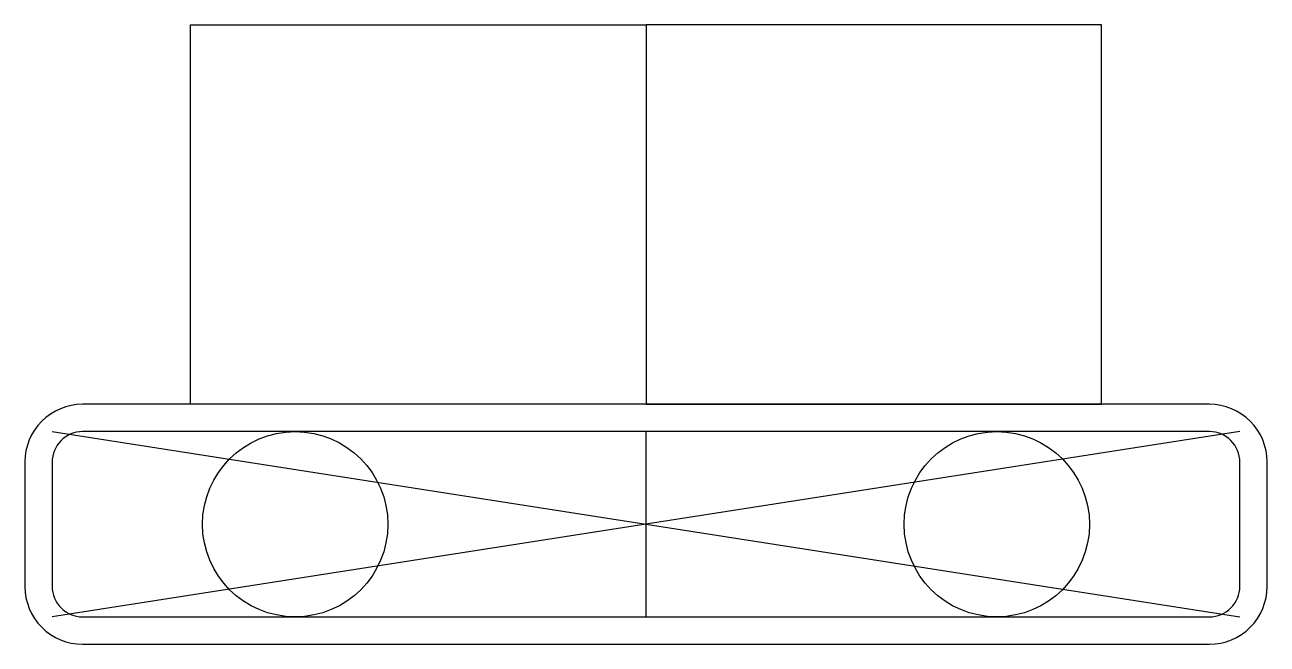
# Model space of a CAD drawing. Header units: millimetres. Extents: x -40.9 to 40.9, y -7.9 to 32.9.
import ezdxf

# ---------------------------------------------------------------- set-up
doc = ezdxf.new("R2010")
doc.units = ezdxf.units.MM
doc.layers.get('0').update_dxf_attribs({"linetype": 'CONTINUOUS'})

msp = doc.modelspace()

# ---------------------------------------------------------------- linework, layer by layer
for p, q in [((30, 32.9), (0, 32.9)), ((30, 7.9), (30, 32.9)), ((0, 7.9), (30, 7.9)), ((39.1, 6.1), (-39.1, -6.1)), ((-39.1, 6.1), (39.1, -6.1)), ((0, -6.1), (0, 6.1))]:
    msp.add_line(p, q)
msp.add_lwpolyline([(0, 7.9), (-30, 7.9), (-30, 32.9), (0, 32.9)], close=True)
for points in [[(-40.9, 4.1), (-40.9, -4.1, 0.414214), (-37.1, -7.9), (37.1, -7.9, 0.414214), (40.9, -4.1), (40.9, 4.1, 0.414214), (37.1, 7.9), (-37.1, 7.9, 0.414214)], [(37.1, 6.1), (-37.1, 6.1, 0.414214), (-39.1, 4.1), (-39.1, -4.1, 0.414214), (-37.1, -6.1), (37.1, -6.1, 0.414214), (39.1, -4.1), (39.1, 4.1, 0.414214)]]:
    msp.add_lwpolyline(points, format="xyb", close=True)
for centre in [(-23.1, 0), (23.1, 0)]:
    msp.add_circle(centre, 6.101)

doc.saveas('drawing.dxf')
